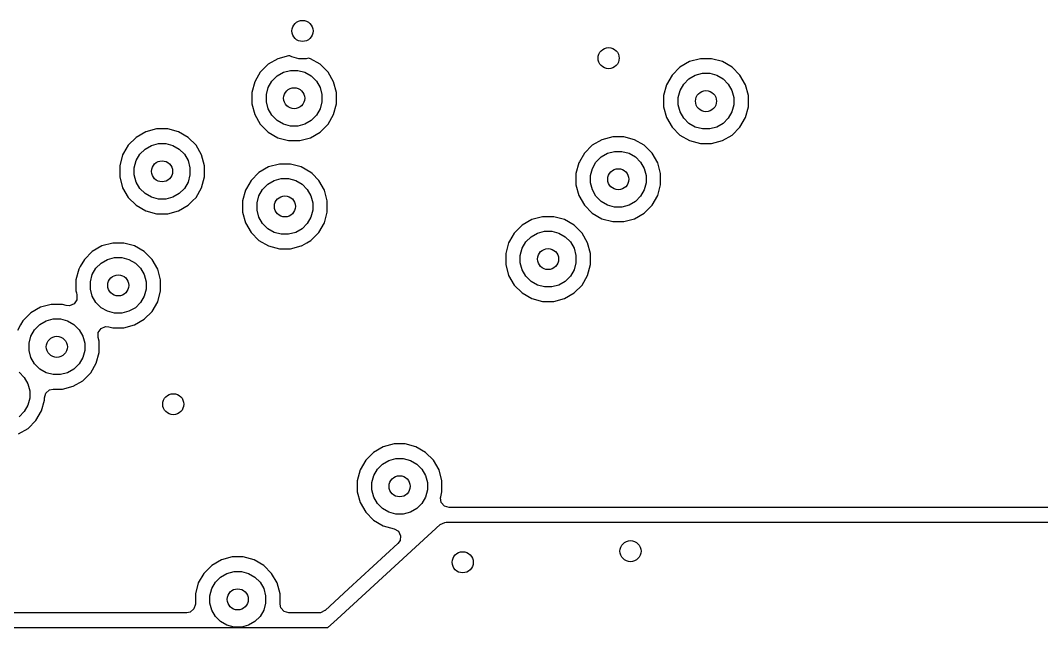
# Model space of a CAD drawing. Extents: x 0.98 to 8.09, y -3.46 to -0.83.
# Drawn here: x 5.127 to 5.7, y -2.392 to -2.051 of the extents above; entities that cross this region are included whole.
import ezdxf

# ---------------------------------------------------------------- set-up
doc = ezdxf.new("R2010")
doc.units = 0
doc.header["$MEASUREMENT"] = 0
doc.layers.add('BLACK', color=7, linetype='CONTINUOUS')

msp = doc.modelspace()

# ---------------------------------------------------------------- linework, layer by layer
at = {"layer": 'BLACK', "linetype": 'CONTINUOUS'}
for p, q in [((5.27159, -2.07268), (5.26617, -2.0758)), ((5.27764, -2.07106), (5.27159, -2.07268)), ((5.27159, -2.07268), (5.27159, -2.07268)), ((5.27159, -2.07268), (5.27159, -2.07268)), ((5.2784, -2.07106), (5.27764, -2.07106)), ((5.27941, -2.07164), (5.2784, -2.07106)), ((5.28338, -2.0727), (5.27941, -2.07164)), ((5.28749, -2.0727), (5.28338, -2.0727)), ((5.28876, -2.07236), (5.28749, -2.0727)), ((5.28994, -2.07268), (5.28876, -2.07236)), ((5.29536, -2.0758), (5.28994, -2.07268)), ((5.50868, -2.07269), (5.50264, -2.07431)), ((5.51494, -2.07269), (5.50868, -2.07269)), ((5.52098, -2.07431), (5.51494, -2.07269)), ((5.26617, -2.0758), (5.26175, -2.08023)), ((5.26617, -2.0758), (5.26617, -2.0758)), ((5.27474, -2.08027), (5.27871, -2.07921)), ((5.27871, -2.07921), (5.28282, -2.07921)), ((5.28282, -2.07921), (5.2868, -2.08027)), ((5.29979, -2.08023), (5.29536, -2.0758)), ((5.49722, -2.07744), (5.49279, -2.08186)), ((5.50264, -2.07431), (5.49722, -2.07744)), ((5.49722, -2.07744), (5.49722, -2.07744)), ((5.50264, -2.07431), (5.50264, -2.07431)), ((5.50264, -2.07431), (5.50264, -2.07431)), ((5.5264, -2.07744), (5.52098, -2.07431)), ((5.53083, -2.08186), (5.5264, -2.07744)), ((5.25987, -2.08349), (5.25862, -2.08565)), ((5.26175, -2.08023), (5.25987, -2.08349)), ((5.26175, -2.08023), (5.26175, -2.08023)), ((5.26827, -2.08524), (5.27118, -2.08233)), ((5.27118, -2.08233), (5.27474, -2.08027)), ((5.2868, -2.08027), (5.29036, -2.08233)), ((5.29036, -2.08233), (5.29326, -2.08524)), ((5.30292, -2.08565), (5.29979, -2.08023)), ((5.49279, -2.08186), (5.48966, -2.08728)), ((5.49279, -2.08186), (5.49279, -2.08186)), ((5.49932, -2.08687), (5.50222, -2.08396)), ((5.50222, -2.08396), (5.50578, -2.08191)), ((5.50578, -2.08191), (5.50976, -2.08084)), ((5.50976, -2.08084), (5.51387, -2.08084)), ((5.51387, -2.08084), (5.51784, -2.08191)), ((5.51784, -2.08191), (5.5214, -2.08396)), ((5.5214, -2.08396), (5.5243, -2.08687)), ((5.53396, -2.08728), (5.53083, -2.08186)), ((5.25862, -2.08565), (5.257, -2.09169)), ((5.26516, -2.09277), (5.26622, -2.0888)), ((5.26622, -2.0888), (5.26827, -2.08524)), ((5.29326, -2.08524), (5.29532, -2.0888)), ((5.29532, -2.0888), (5.29638, -2.09277)), ((5.30454, -2.09169), (5.30292, -2.08565)), ((5.48966, -2.08728), (5.48804, -2.09333)), ((5.4962, -2.0944), (5.49726, -2.09043)), ((5.49726, -2.09043), (5.49932, -2.08687)), ((5.5243, -2.08687), (5.52636, -2.09043)), ((5.52636, -2.09043), (5.52742, -2.0944)), ((5.53558, -2.09333), (5.53396, -2.08728)), ((5.257, -2.09169), (5.257, -2.09795)), ((5.26516, -2.09688), (5.26516, -2.09277)), ((5.29638, -2.09277), (5.29638, -2.09688)), ((5.30454, -2.09333), (5.30454, -2.09169)), ((5.30454, -2.09795), (5.30454, -2.09333)), ((5.48804, -2.09333), (5.48804, -2.09959)), ((5.4962, -2.09851), (5.4962, -2.0944)), ((5.52742, -2.0944), (5.52742, -2.09851)), ((5.53558, -2.09959), (5.53558, -2.09333)), ((5.257, -2.09795), (5.25862, -2.104)), ((5.26622, -2.10085), (5.26516, -2.09688)), ((5.26827, -2.10441), (5.26622, -2.10085)), ((5.29532, -2.10085), (5.29326, -2.10441)), ((5.29638, -2.09688), (5.29532, -2.10085)), ((5.30292, -2.104), (5.30454, -2.09795)), ((5.48804, -2.09959), (5.48966, -2.10563)), ((5.49726, -2.10248), (5.4962, -2.09851)), ((5.52742, -2.09851), (5.52636, -2.10248)), ((5.53396, -2.10563), (5.53558, -2.09959)), ((5.25862, -2.104), (5.26175, -2.10942)), ((5.27118, -2.10732), (5.26827, -2.10441)), ((5.27474, -2.10937), (5.27118, -2.10732)), ((5.29036, -2.10732), (5.2868, -2.10937)), ((5.29326, -2.10441), (5.29036, -2.10732)), ((5.29979, -2.10942), (5.30292, -2.104)), ((5.48966, -2.10563), (5.49279, -2.11105)), ((5.49932, -2.10604), (5.49726, -2.10248)), ((5.50222, -2.10895), (5.49932, -2.10604)), ((5.5243, -2.10604), (5.5214, -2.10895)), ((5.52636, -2.10248), (5.5243, -2.10604)), ((5.53083, -2.11105), (5.53396, -2.10563)), ((5.19752, -2.11368), (5.1921, -2.11681)), ((5.20356, -2.11206), (5.19752, -2.11368)), ((5.19752, -2.11368), (5.19752, -2.11368)), ((5.19752, -2.11368), (5.19752, -2.11368)), ((5.20982, -2.11206), (5.20356, -2.11206)), ((5.21587, -2.11368), (5.20982, -2.11206)), ((5.22129, -2.11681), (5.21587, -2.11368)), ((5.26175, -2.10942), (5.26617, -2.11384)), ((5.26617, -2.11384), (5.27159, -2.11697)), ((5.27871, -2.11044), (5.27474, -2.10937)), ((5.28282, -2.11044), (5.27871, -2.11044)), ((5.2868, -2.10937), (5.28282, -2.11044)), ((5.28994, -2.11697), (5.29536, -2.11384)), ((5.29536, -2.11384), (5.29979, -2.10942)), ((5.49279, -2.11105), (5.49722, -2.11548)), ((5.50578, -2.11101), (5.50222, -2.10895)), ((5.50976, -2.11207), (5.50578, -2.11101)), ((5.51387, -2.11207), (5.50976, -2.11207)), ((5.51784, -2.11101), (5.51387, -2.11207)), ((5.5214, -2.10895), (5.51784, -2.11101)), ((5.5264, -2.11548), (5.53083, -2.11105)), ((5.1921, -2.11681), (5.18767, -2.12123)), ((5.1921, -2.11681), (5.1921, -2.11681)), ((5.22571, -2.12123), (5.22129, -2.11681)), ((5.27159, -2.11697), (5.27764, -2.11859)), ((5.27764, -2.11859), (5.27764, -2.11859)), ((5.27764, -2.11859), (5.2839, -2.11859)), ((5.2839, -2.11859), (5.28994, -2.11697)), ((5.2839, -2.11859), (5.2839, -2.11859)), ((5.45342, -2.11811), (5.448, -2.12124)), ((5.45947, -2.11649), (5.45342, -2.11811)), ((5.45342, -2.11811), (5.45342, -2.11811)), ((5.45342, -2.11811), (5.45342, -2.11811)), ((5.46573, -2.11649), (5.45947, -2.11649)), ((5.47177, -2.11811), (5.46573, -2.11649)), ((5.47719, -2.12124), (5.47177, -2.11811)), ((5.49722, -2.11548), (5.50264, -2.1186)), ((5.50264, -2.1186), (5.50868, -2.12022)), ((5.51494, -2.12022), (5.52098, -2.1186)), ((5.52098, -2.1186), (5.5264, -2.11548)), ((5.18767, -2.12123), (5.18511, -2.12568)), ((5.18767, -2.12123), (5.18767, -2.12123)), ((5.1942, -2.12624), (5.19711, -2.12333)), ((5.19711, -2.12333), (5.20067, -2.12128)), ((5.20067, -2.12128), (5.20464, -2.12021)), ((5.20464, -2.12021), (5.20875, -2.12021)), ((5.20875, -2.12021), (5.21272, -2.12128)), ((5.21272, -2.12128), (5.21628, -2.12333)), ((5.21628, -2.12333), (5.21919, -2.12624)), ((5.22884, -2.12665), (5.22571, -2.12123)), ((5.448, -2.12124), (5.44358, -2.12566)), ((5.448, -2.12124), (5.448, -2.12124)), ((5.45657, -2.12571), (5.46054, -2.12464)), ((5.46054, -2.12464), (5.46465, -2.12464)), ((5.46465, -2.12464), (5.46862, -2.12571)), ((5.48162, -2.12566), (5.47719, -2.12124)), ((5.50868, -2.12022), (5.50868, -2.12022)), ((5.50868, -2.12022), (5.51494, -2.12022)), ((5.51494, -2.12022), (5.51494, -2.12022)), ((5.18454, -2.12665), (5.18293, -2.1327)), ((5.18511, -2.12568), (5.18454, -2.12665)), ((5.19108, -2.13377), (5.19214, -2.1298)), ((5.19214, -2.1298), (5.1942, -2.12624)), ((5.21919, -2.12624), (5.22124, -2.1298)), ((5.22124, -2.1298), (5.22231, -2.13377)), ((5.23046, -2.1327), (5.22884, -2.12665)), ((5.44078, -2.1305), (5.44045, -2.13108)), ((5.44358, -2.12566), (5.44078, -2.1305)), ((5.44358, -2.12566), (5.44358, -2.12566)), ((5.44805, -2.13423), (5.4501, -2.13067)), ((5.4501, -2.13067), (5.45301, -2.12776)), ((5.45301, -2.12776), (5.45657, -2.12571)), ((5.46862, -2.12571), (5.47219, -2.12776)), ((5.47219, -2.12776), (5.47509, -2.13067)), ((5.47509, -2.13067), (5.47715, -2.13423)), ((5.48475, -2.13108), (5.48162, -2.12566)), ((5.18293, -2.1327), (5.18293, -2.13896)), ((5.19108, -2.13788), (5.19108, -2.13377)), ((5.22231, -2.13377), (5.22231, -2.13788)), ((5.23046, -2.13896), (5.23046, -2.1327)), ((5.261, -2.13649), (5.25657, -2.14092)), ((5.26642, -2.13336), (5.261, -2.13649)), ((5.261, -2.13649), (5.261, -2.13649)), ((5.27246, -2.13174), (5.26642, -2.13336)), ((5.26642, -2.13336), (5.26642, -2.13336)), ((5.26642, -2.13336), (5.26642, -2.13336)), ((5.27872, -2.13174), (5.27246, -2.13174)), ((5.28476, -2.13336), (5.27872, -2.13174)), ((5.29018, -2.13649), (5.28476, -2.13336)), ((5.29082, -2.13713), (5.29018, -2.13649)), ((5.44045, -2.13108), (5.43883, -2.13713)), ((5.44699, -2.1382), (5.44805, -2.13423)), ((5.47715, -2.13423), (5.47821, -2.1382)), ((5.48637, -2.13713), (5.48475, -2.13108)), ((5.18293, -2.13896), (5.18454, -2.145)), ((5.19214, -2.14185), (5.19108, -2.13788)), ((5.1942, -2.14541), (5.19214, -2.14185)), ((5.22124, -2.14185), (5.21919, -2.14541)), ((5.22231, -2.13788), (5.22124, -2.14185)), ((5.22884, -2.145), (5.23046, -2.13896)), ((5.25657, -2.14092), (5.25396, -2.14544)), ((5.25657, -2.14092), (5.25657, -2.14092)), ((5.266, -2.14302), (5.26956, -2.14096)), ((5.26956, -2.14096), (5.27354, -2.1399)), ((5.27354, -2.1399), (5.27765, -2.1399)), ((5.27765, -2.1399), (5.28162, -2.14096)), ((5.28162, -2.14096), (5.28518, -2.14302)), ((5.29461, -2.14092), (5.29082, -2.13713)), ((5.29774, -2.14634), (5.29461, -2.14092)), ((5.43883, -2.13713), (5.43883, -2.14338)), ((5.44699, -2.14231), (5.44699, -2.1382)), ((5.44805, -2.14628), (5.44699, -2.14231)), ((5.47821, -2.14231), (5.47715, -2.14628)), ((5.47821, -2.1382), (5.47821, -2.14231)), ((5.48637, -2.14338), (5.48637, -2.13713)), ((5.18454, -2.145), (5.18767, -2.15042)), ((5.19711, -2.14832), (5.1942, -2.14541)), ((5.21919, -2.14541), (5.21628, -2.14832)), ((5.22571, -2.15042), (5.22884, -2.145)), ((5.25344, -2.14634), (5.25182, -2.15238)), ((5.25396, -2.14544), (5.25344, -2.14634)), ((5.26104, -2.14949), (5.2631, -2.14593)), ((5.2631, -2.14593), (5.266, -2.14302)), ((5.28518, -2.14302), (5.28808, -2.14593)), ((5.28808, -2.14593), (5.29014, -2.14949)), ((5.29936, -2.15238), (5.29774, -2.14634)), ((5.43883, -2.14338), (5.44045, -2.14943)), ((5.4501, -2.14984), (5.44805, -2.14628)), ((5.47715, -2.14628), (5.47509, -2.14984)), ((5.48475, -2.14943), (5.48637, -2.14338)), ((5.18767, -2.15042), (5.1921, -2.15485)), ((5.20067, -2.15038), (5.19711, -2.14832)), ((5.20464, -2.15144), (5.20067, -2.15038)), ((5.20875, -2.15144), (5.20464, -2.15144)), ((5.21272, -2.15038), (5.20875, -2.15144)), ((5.21628, -2.14832), (5.21272, -2.15038)), ((5.22129, -2.15485), (5.22375, -2.15238)), ((5.22375, -2.15238), (5.22571, -2.15042)), ((5.25182, -2.15238), (5.25182, -2.15864)), ((5.25998, -2.15346), (5.26104, -2.14949)), ((5.25998, -2.15757), (5.25998, -2.15346)), ((5.29014, -2.14949), (5.2912, -2.15346)), ((5.2912, -2.15346), (5.2912, -2.15757)), ((5.29936, -2.15864), (5.29936, -2.15238)), ((5.44045, -2.14943), (5.44358, -2.15485)), ((5.45301, -2.15275), (5.4501, -2.14984)), ((5.45657, -2.15481), (5.45301, -2.15275)), ((5.47219, -2.15275), (5.46862, -2.15481)), ((5.47509, -2.14984), (5.47219, -2.15275)), ((5.48162, -2.15485), (5.48475, -2.14943)), ((5.1921, -2.15485), (5.19752, -2.15797)), ((5.19752, -2.15797), (5.20356, -2.15959)), ((5.20356, -2.15959), (5.20356, -2.15959)), ((5.20356, -2.15959), (5.20982, -2.15959)), ((5.20982, -2.15959), (5.21587, -2.15797)), ((5.20982, -2.15959), (5.20982, -2.15959)), ((5.21587, -2.15797), (5.22129, -2.15485)), ((5.25182, -2.15864), (5.25344, -2.16469)), ((5.26104, -2.16154), (5.25998, -2.15757)), ((5.2912, -2.15757), (5.29014, -2.16154)), ((5.29774, -2.16469), (5.29936, -2.15864)), ((5.44358, -2.15485), (5.448, -2.15927)), ((5.448, -2.15927), (5.45342, -2.1624)), ((5.46054, -2.15587), (5.45657, -2.15481)), ((5.46465, -2.15587), (5.46054, -2.15587)), ((5.46862, -2.15481), (5.46465, -2.15587)), ((5.47177, -2.1624), (5.47719, -2.15927)), ((5.47719, -2.15927), (5.48162, -2.15485)), ((5.25344, -2.16469), (5.25657, -2.17011)), ((5.2631, -2.1651), (5.26104, -2.16154)), ((5.266, -2.16801), (5.2631, -2.1651)), ((5.28808, -2.1651), (5.28518, -2.16801)), ((5.29014, -2.16154), (5.28808, -2.1651)), ((5.29461, -2.17011), (5.29774, -2.16469)), ((5.41405, -2.16289), (5.40863, -2.16602)), ((5.4201, -2.16127), (5.41405, -2.16289)), ((5.41405, -2.16289), (5.41405, -2.16289)), ((5.41405, -2.16289), (5.41405, -2.16289)), ((5.42636, -2.16127), (5.4201, -2.16127)), ((5.4324, -2.16289), (5.42636, -2.16127)), ((5.43782, -2.16602), (5.4324, -2.16289)), ((5.45342, -2.1624), (5.45947, -2.16402)), ((5.45947, -2.16402), (5.45947, -2.16402)), ((5.45947, -2.16402), (5.46573, -2.16402)), ((5.46573, -2.16402), (5.47177, -2.1624)), ((5.46573, -2.16402), (5.46573, -2.16402)), ((5.25657, -2.17011), (5.261, -2.17453)), ((5.26956, -2.17006), (5.266, -2.16801)), ((5.27354, -2.17113), (5.26956, -2.17006)), ((5.27765, -2.17113), (5.27354, -2.17113)), ((5.28162, -2.17006), (5.27765, -2.17113)), ((5.28518, -2.16801), (5.28162, -2.17006)), ((5.29018, -2.17453), (5.29461, -2.17011)), ((5.40421, -2.17045), (5.40157, -2.17501)), ((5.40863, -2.16602), (5.40421, -2.17045)), ((5.40421, -2.17045), (5.40421, -2.17045)), ((5.40863, -2.16602), (5.40863, -2.16602)), ((5.41364, -2.17255), (5.4172, -2.17049)), ((5.4172, -2.17049), (5.42117, -2.16943)), ((5.42117, -2.16943), (5.42528, -2.16943)), ((5.42528, -2.16943), (5.42925, -2.17049)), ((5.42925, -2.17049), (5.43282, -2.17255)), ((5.44225, -2.17045), (5.43782, -2.16602)), ((5.44538, -2.17587), (5.44225, -2.17045)), ((5.17896, -2.17604), (5.17291, -2.17766)), ((5.18522, -2.17604), (5.17896, -2.17604)), ((5.19126, -2.17766), (5.18522, -2.17604)), ((5.261, -2.17453), (5.26642, -2.17766)), ((5.28528, -2.17736), (5.28791, -2.17584)), ((5.28791, -2.17584), (5.29018, -2.17453)), ((5.40108, -2.17587), (5.39946, -2.18191)), ((5.40157, -2.17501), (5.40108, -2.17587)), ((5.40868, -2.17901), (5.41073, -2.17545)), ((5.41073, -2.17545), (5.41364, -2.17255)), ((5.43282, -2.17255), (5.43572, -2.17545)), ((5.43572, -2.17545), (5.43778, -2.17901)), ((5.447, -2.18191), (5.44538, -2.17587)), ((5.16749, -2.18078), (5.16307, -2.18521)), ((5.17291, -2.17766), (5.16749, -2.18078)), ((5.16749, -2.18078), (5.16749, -2.18078)), ((5.17291, -2.17766), (5.17291, -2.17766)), ((5.17291, -2.17766), (5.17291, -2.17766)), ((5.19668, -2.18078), (5.19126, -2.17766)), ((5.19781, -2.18191), (5.19668, -2.18078)), ((5.20111, -2.18521), (5.19781, -2.18191)), ((5.26642, -2.17766), (5.27246, -2.17928)), ((5.27246, -2.17928), (5.27246, -2.17928)), ((5.27246, -2.17928), (5.27872, -2.17928)), ((5.27872, -2.17928), (5.28476, -2.17766)), ((5.27872, -2.17928), (5.27872, -2.17928)), ((5.28476, -2.17766), (5.28476, -2.17766)), ((5.28476, -2.17766), (5.28476, -2.17766)), ((5.28476, -2.17766), (5.28476, -2.17766)), ((5.28476, -2.17766), (5.28477, -2.17766)), ((5.28477, -2.17766), (5.28483, -2.17762)), ((5.28483, -2.17762), (5.28528, -2.17736)), ((5.28528, -2.17736), (5.28528, -2.17736)), ((5.39946, -2.18191), (5.39946, -2.18817)), ((5.40762, -2.18298), (5.40868, -2.17901)), ((5.43778, -2.17901), (5.43884, -2.18298)), ((5.447, -2.18817), (5.447, -2.18191)), ((5.16307, -2.18521), (5.16071, -2.18929)), ((5.16307, -2.18521), (5.16307, -2.18521)), ((5.16959, -2.19022), (5.1725, -2.18731)), ((5.1725, -2.18731), (5.17606, -2.18525)), ((5.17606, -2.18525), (5.18003, -2.18419)), ((5.18003, -2.18419), (5.18414, -2.18419)), ((5.18414, -2.18419), (5.18811, -2.18525)), ((5.18811, -2.18525), (5.19167, -2.18731)), ((5.19167, -2.18731), (5.19458, -2.19022)), ((5.20423, -2.19063), (5.20111, -2.18521)), ((5.39946, -2.18817), (5.40108, -2.19421)), ((5.40762, -2.18709), (5.40762, -2.18298)), ((5.40868, -2.19107), (5.40762, -2.18709)), ((5.43884, -2.18709), (5.43778, -2.19107)), ((5.43884, -2.18298), (5.43884, -2.18709)), ((5.44538, -2.19421), (5.447, -2.18817)), ((5.15994, -2.19063), (5.15832, -2.19667)), ((5.16071, -2.18929), (5.15994, -2.19063)), ((5.16647, -2.19775), (5.16754, -2.19378)), ((5.16754, -2.19378), (5.16959, -2.19022)), ((5.19458, -2.19022), (5.19664, -2.19378)), ((5.19664, -2.19378), (5.1977, -2.19775)), ((5.20585, -2.19667), (5.20423, -2.19063)), ((5.41073, -2.19463), (5.40868, -2.19107)), ((5.43778, -2.19107), (5.43572, -2.19463)), ((5.15832, -2.19667), (5.15832, -2.20293)), ((5.16647, -2.20186), (5.16647, -2.19775)), ((5.1977, -2.19775), (5.1977, -2.20186)), ((5.20585, -2.20293), (5.20585, -2.19667)), ((5.40108, -2.19421), (5.40421, -2.19963)), ((5.40421, -2.19963), (5.40863, -2.20406)), ((5.41364, -2.19753), (5.41073, -2.19463)), ((5.4172, -2.19959), (5.41364, -2.19753)), ((5.42117, -2.20065), (5.4172, -2.19959)), ((5.42925, -2.19959), (5.42528, -2.20065)), ((5.43282, -2.19753), (5.42925, -2.19959)), ((5.43572, -2.19463), (5.43282, -2.19753)), ((5.43782, -2.20406), (5.44225, -2.19963)), ((5.44225, -2.19963), (5.44538, -2.19421)), ((5.15832, -2.20293), (5.15862, -2.20406)), ((5.15862, -2.20406), (5.15889, -2.20508)), ((5.15889, -2.20508), (5.15883, -2.20783)), ((5.16754, -2.20583), (5.16647, -2.20186)), ((5.1977, -2.20186), (5.19664, -2.20583)), ((5.20423, -2.20898), (5.20585, -2.20293)), ((5.40863, -2.20406), (5.41405, -2.20719)), ((5.42528, -2.20065), (5.42117, -2.20065)), ((5.4324, -2.20719), (5.43782, -2.20406)), ((5.14451, -2.21048), (5.13846, -2.2121)), ((5.15077, -2.21048), (5.14451, -2.21048)), ((5.15292, -2.21106), (5.15077, -2.21048)), ((5.15476, -2.21119), (5.15292, -2.21106)), ((5.15729, -2.21011), (5.15476, -2.21119)), ((5.15883, -2.20783), (5.15729, -2.21011)), ((5.16959, -2.20939), (5.16754, -2.20583)), ((5.1725, -2.2123), (5.16959, -2.20939)), ((5.19458, -2.20939), (5.19167, -2.2123)), ((5.19664, -2.20583), (5.19458, -2.20939)), ((5.20111, -2.2144), (5.20423, -2.20898)), ((5.41405, -2.20719), (5.4201, -2.20881)), ((5.4201, -2.20881), (5.4201, -2.20881)), ((5.4201, -2.20881), (5.42636, -2.20881)), ((5.42636, -2.20881), (5.4324, -2.20719)), ((5.42636, -2.20881), (5.42636, -2.20881)), ((5.13304, -2.21523), (5.12862, -2.21966)), ((5.13846, -2.2121), (5.13304, -2.21523)), ((5.13304, -2.21523), (5.13304, -2.21523)), ((5.13846, -2.2121), (5.13846, -2.2121)), ((5.13846, -2.2121), (5.13846, -2.2121)), ((5.17606, -2.21435), (5.1725, -2.2123)), ((5.18003, -2.21542), (5.17606, -2.21435)), ((5.18414, -2.21542), (5.18003, -2.21542)), ((5.18811, -2.21435), (5.18414, -2.21542)), ((5.19167, -2.2123), (5.18811, -2.21435)), ((5.19668, -2.21882), (5.20111, -2.2144)), ((5.1273, -2.22195), (5.12549, -2.22508)), ((5.12862, -2.21966), (5.1273, -2.22195)), ((5.12862, -2.21966), (5.12862, -2.21966)), ((5.13514, -2.22467), (5.13805, -2.22176)), ((5.13805, -2.22176), (5.14161, -2.2197)), ((5.14161, -2.2197), (5.14558, -2.21864)), ((5.14558, -2.21864), (5.14969, -2.21864)), ((5.14969, -2.21864), (5.15366, -2.2197)), ((5.15366, -2.2197), (5.15722, -2.22176)), ((5.15722, -2.22176), (5.16013, -2.22467)), ((5.18522, -2.22357), (5.19126, -2.22195)), ((5.19126, -2.22195), (5.19668, -2.21882)), ((5.13202, -2.2322), (5.13309, -2.22823)), ((5.13309, -2.22823), (5.13514, -2.22467)), ((5.16013, -2.22467), (5.16219, -2.22823)), ((5.16219, -2.22823), (5.16325, -2.2322)), ((5.17083, -2.22897), (5.1709, -2.22622)), ((5.1709, -2.22622), (5.17244, -2.22395)), ((5.17244, -2.22395), (5.17497, -2.22286)), ((5.17497, -2.22286), (5.17681, -2.223)), ((5.17681, -2.223), (5.17896, -2.22357)), ((5.17896, -2.22357), (5.17896, -2.22357)), ((5.17896, -2.22357), (5.18522, -2.22357)), ((5.18522, -2.22357), (5.18522, -2.22357)), ((5.13202, -2.23631), (5.13202, -2.2322)), ((5.16325, -2.2322), (5.16325, -2.23631)), ((5.17141, -2.23112), (5.17083, -2.22897)), ((5.17141, -2.23738), (5.17141, -2.23112)), ((5.13309, -2.24028), (5.13202, -2.23631)), ((5.16325, -2.23631), (5.16219, -2.24028)), ((5.16979, -2.24343), (5.17141, -2.23738)), ((5.13514, -2.24384), (5.13309, -2.24028)), ((5.13805, -2.24675), (5.13514, -2.24384)), ((5.16013, -2.24384), (5.15722, -2.24675)), ((5.16219, -2.24028), (5.16013, -2.24384)), ((5.16666, -2.24885), (5.16979, -2.24343)), ((5.12646, -2.24847), (5.12937, -2.25138)), ((5.14161, -2.2488), (5.13805, -2.24675)), ((5.14558, -2.24987), (5.14161, -2.2488)), ((5.14969, -2.24987), (5.14558, -2.24987)), ((5.15366, -2.2488), (5.14969, -2.24987)), ((5.15722, -2.24675), (5.15366, -2.2488)), ((5.16223, -2.25327), (5.16666, -2.24885)), ((5.12937, -2.25138), (5.13142, -2.25494)), ((5.13142, -2.25494), (5.13249, -2.25891)), ((5.15077, -2.25802), (5.15681, -2.2564)), ((5.15681, -2.2564), (5.16223, -2.25327)), ((5.13249, -2.25891), (5.13249, -2.26302)), ((5.14064, -2.2629), (5.14142, -2.26026)), ((5.14142, -2.26026), (5.1435, -2.25846)), ((5.1435, -2.25846), (5.14553, -2.25802)), ((5.14553, -2.25802), (5.15077, -2.25802)), ((5.15077, -2.25802), (5.15077, -2.25802)), ((5.13142, -2.26699), (5.12937, -2.27055)), ((5.13249, -2.26302), (5.13142, -2.26699)), ((5.13902, -2.27014), (5.14064, -2.2641)), ((5.14064, -2.2641), (5.14064, -2.2629)), ((5.12937, -2.27055), (5.12646, -2.27346)), ((5.13589, -2.27556), (5.13902, -2.27014)), ((5.12605, -2.28311), (5.13147, -2.27998)), ((5.13147, -2.27998), (5.13589, -2.27556)), ((5.33076, -2.29034), (5.32534, -2.29347)), ((5.3368, -2.28872), (5.33076, -2.29034)), ((5.33076, -2.29034), (5.33076, -2.29034)), ((5.33076, -2.29034), (5.33076, -2.29034)), ((5.34306, -2.28872), (5.3368, -2.28872)), ((5.34911, -2.29034), (5.34306, -2.28872)), ((5.35453, -2.29347), (5.34911, -2.29034)), ((5.32534, -2.29347), (5.32091, -2.29789)), ((5.32534, -2.29347), (5.32534, -2.29347)), ((5.33391, -2.29794), (5.33788, -2.29687)), ((5.33788, -2.29687), (5.34199, -2.29687)), ((5.34199, -2.29687), (5.34596, -2.29794)), ((5.35895, -2.29789), (5.35453, -2.29347)), ((5.32091, -2.29789), (5.31779, -2.30331)), ((5.32091, -2.29789), (5.32091, -2.29789)), ((5.32538, -2.30646), (5.32744, -2.3029)), ((5.32744, -2.3029), (5.33035, -2.29999)), ((5.33035, -2.29999), (5.33391, -2.29794)), ((5.34596, -2.29794), (5.34952, -2.29999)), ((5.34952, -2.29999), (5.35243, -2.3029)), ((5.35243, -2.3029), (5.35448, -2.30646)), ((5.36208, -2.30331), (5.35895, -2.29789)), ((5.31779, -2.30331), (5.31617, -2.30936)), ((5.32432, -2.31043), (5.32538, -2.30646)), ((5.35448, -2.30646), (5.35555, -2.31043)), ((5.3637, -2.30936), (5.36208, -2.30331)), ((5.31617, -2.30936), (5.31617, -2.31562)), ((5.32432, -2.31454), (5.32432, -2.31043)), ((5.35555, -2.31043), (5.35555, -2.31454)), ((5.3637, -2.31562), (5.3637, -2.30936)), ((5.31617, -2.31562), (5.31779, -2.32166)), ((5.32538, -2.31851), (5.32432, -2.31454)), ((5.32744, -2.32207), (5.32538, -2.31851)), ((5.35448, -2.31851), (5.35243, -2.32207)), ((5.35555, -2.31454), (5.35448, -2.31851)), ((5.36286, -2.31888), (5.36298, -2.31832)), ((5.36325, -2.32161), (5.36286, -2.31888)), ((5.36298, -2.31832), (5.3637, -2.31562)), ((5.31779, -2.32166), (5.32091, -2.32708)), ((5.33035, -2.32498), (5.32744, -2.32207)), ((5.33391, -2.32704), (5.33035, -2.32498)), ((5.34952, -2.32498), (5.34596, -2.32704)), ((5.35243, -2.32207), (5.34952, -2.32498)), ((5.36505, -2.32369), (5.36325, -2.32161)), ((5.36769, -2.32446), (5.36505, -2.32369)), ((6.50102, -2.32446), (5.36769, -2.32446)), ((5.32091, -2.32708), (5.32534, -2.33151)), ((5.32534, -2.33151), (5.33076, -2.33464)), ((5.33788, -2.3281), (5.33391, -2.32704)), ((5.34199, -2.3281), (5.33788, -2.3281)), ((5.34596, -2.32704), (5.34199, -2.3281)), ((5.30715, -2.38495), (5.36277, -2.33396)), ((5.33076, -2.33464), (5.3368, -2.33626)), ((5.3368, -2.33626), (5.3368, -2.33626)), ((5.3368, -2.33626), (5.33696, -2.3363)), ((5.33696, -2.3363), (5.33931, -2.33773)), ((5.36277, -2.33396), (5.36524, -2.33275)), ((5.36524, -2.33275), (5.36607, -2.33268)), ((5.36607, -2.33268), (6.50102, -2.33268)), ((5.34018, -2.34293), (5.33899, -2.34461)), ((5.33931, -2.33773), (5.34051, -2.3402)), ((5.34051, -2.3402), (5.34018, -2.34293)), ((5.33899, -2.34461), (5.31122, -2.37007)), ((5.23995, -2.35375), (5.23453, -2.35688)), ((5.24599, -2.35213), (5.23995, -2.35375)), ((5.23995, -2.35375), (5.23995, -2.35375)), ((5.23995, -2.35375), (5.23995, -2.35375)), ((5.25225, -2.35213), (5.24599, -2.35213)), ((5.25829, -2.35375), (5.25225, -2.35213)), ((5.26371, -2.35688), (5.25829, -2.35375)), ((5.23453, -2.35688), (5.2301, -2.36131)), ((5.23453, -2.35688), (5.23453, -2.35688)), ((5.26814, -2.36131), (5.26371, -2.35688)), ((5.2301, -2.36131), (5.22697, -2.36673)), ((5.2301, -2.36131), (5.2301, -2.36131)), ((5.23663, -2.36632), (5.23953, -2.36341)), ((5.23953, -2.36341), (5.24309, -2.36135)), ((5.24309, -2.36135), (5.24706, -2.36029)), ((5.24706, -2.36029), (5.25118, -2.36029)), ((5.25118, -2.36029), (5.25515, -2.36135)), ((5.25515, -2.36135), (5.25871, -2.36341)), ((5.25871, -2.36341), (5.26161, -2.36632)), ((5.27127, -2.36673), (5.26814, -2.36131)), ((5.22697, -2.36673), (5.22535, -2.37277)), ((5.23351, -2.37385), (5.23457, -2.36988)), ((5.23457, -2.36988), (5.23663, -2.36632)), ((5.26161, -2.36632), (5.26367, -2.36988)), ((5.26367, -2.36988), (5.26473, -2.37385)), ((5.27289, -2.37277), (5.27127, -2.36673)), ((5.31122, -2.37007), (5.29811, -2.38209)), ((5.22535, -2.37277), (5.22535, -2.37277)), ((5.22535, -2.37277), (5.22535, -2.37863)), ((5.23351, -2.37796), (5.23351, -2.37385)), ((5.26473, -2.37385), (5.26473, -2.37796)), ((5.27289, -2.37863), (5.27289, -2.37277)), ((5.27289, -2.37277), (5.27289, -2.37277)), ((5.2225, -2.38307), (5.22047, -2.38352)), ((5.22458, -2.38127), (5.2225, -2.38307)), ((5.22535, -2.37863), (5.22458, -2.38127)), ((5.23457, -2.38193), (5.23351, -2.37796)), ((5.23663, -2.38549), (5.23457, -2.38193)), ((5.26367, -2.38193), (5.26161, -2.38549)), ((5.26473, -2.37796), (5.26367, -2.38193)), ((5.27333, -2.38066), (5.27289, -2.37863)), ((5.27513, -2.38274), (5.27333, -2.38066)), ((5.27777, -2.38352), (5.27513, -2.38274)), ((5.29795, -2.38223), (5.29548, -2.38344)), ((5.29811, -2.38209), (5.29795, -2.38223)), ((5.22047, -2.38352), (4.85148, -2.38352)), ((5.23953, -2.3884), (5.23663, -2.38549)), ((5.24309, -2.39045), (5.23953, -2.3884)), ((5.25871, -2.3884), (5.25515, -2.39045)), ((5.26161, -2.38549), (5.25871, -2.3884)), ((5.29465, -2.38352), (5.27777, -2.38352)), ((5.29548, -2.38344), (5.29465, -2.38352)), ((5.30288, -2.38887), (5.30715, -2.38495)), ((4.84511, -2.39173), (5.29975, -2.39173)), ((5.24706, -2.39152), (5.24309, -2.39045)), ((5.25118, -2.39152), (5.24706, -2.39152)), ((5.25515, -2.39045), (5.25118, -2.39152)), ((5.29975, -2.39173), (5.30288, -2.38887))]:
    msp.add_line(p, q, dxfattribs=at)
at = {"layer": 'BLACK'}
for centre in [(5.28543, -2.05709), (5.45719, -2.07234), (5.28077, -2.09482), (5.51181, -2.09646), (5.20669, -2.13583), (5.4626, -2.14026), (5.27559, -2.15551), (5.42323, -2.18504), (5.18209, -2.1998), (5.14764, -2.23425), (5.21296, -2.26645), (5.33993, -2.31249), (5.46944, -2.34888), (5.37534, -2.35513), (5.24912, -2.3759)]:
    msp.add_circle(centre, 0.00591, dxfattribs=at)

doc.saveas('drawing.dxf')
